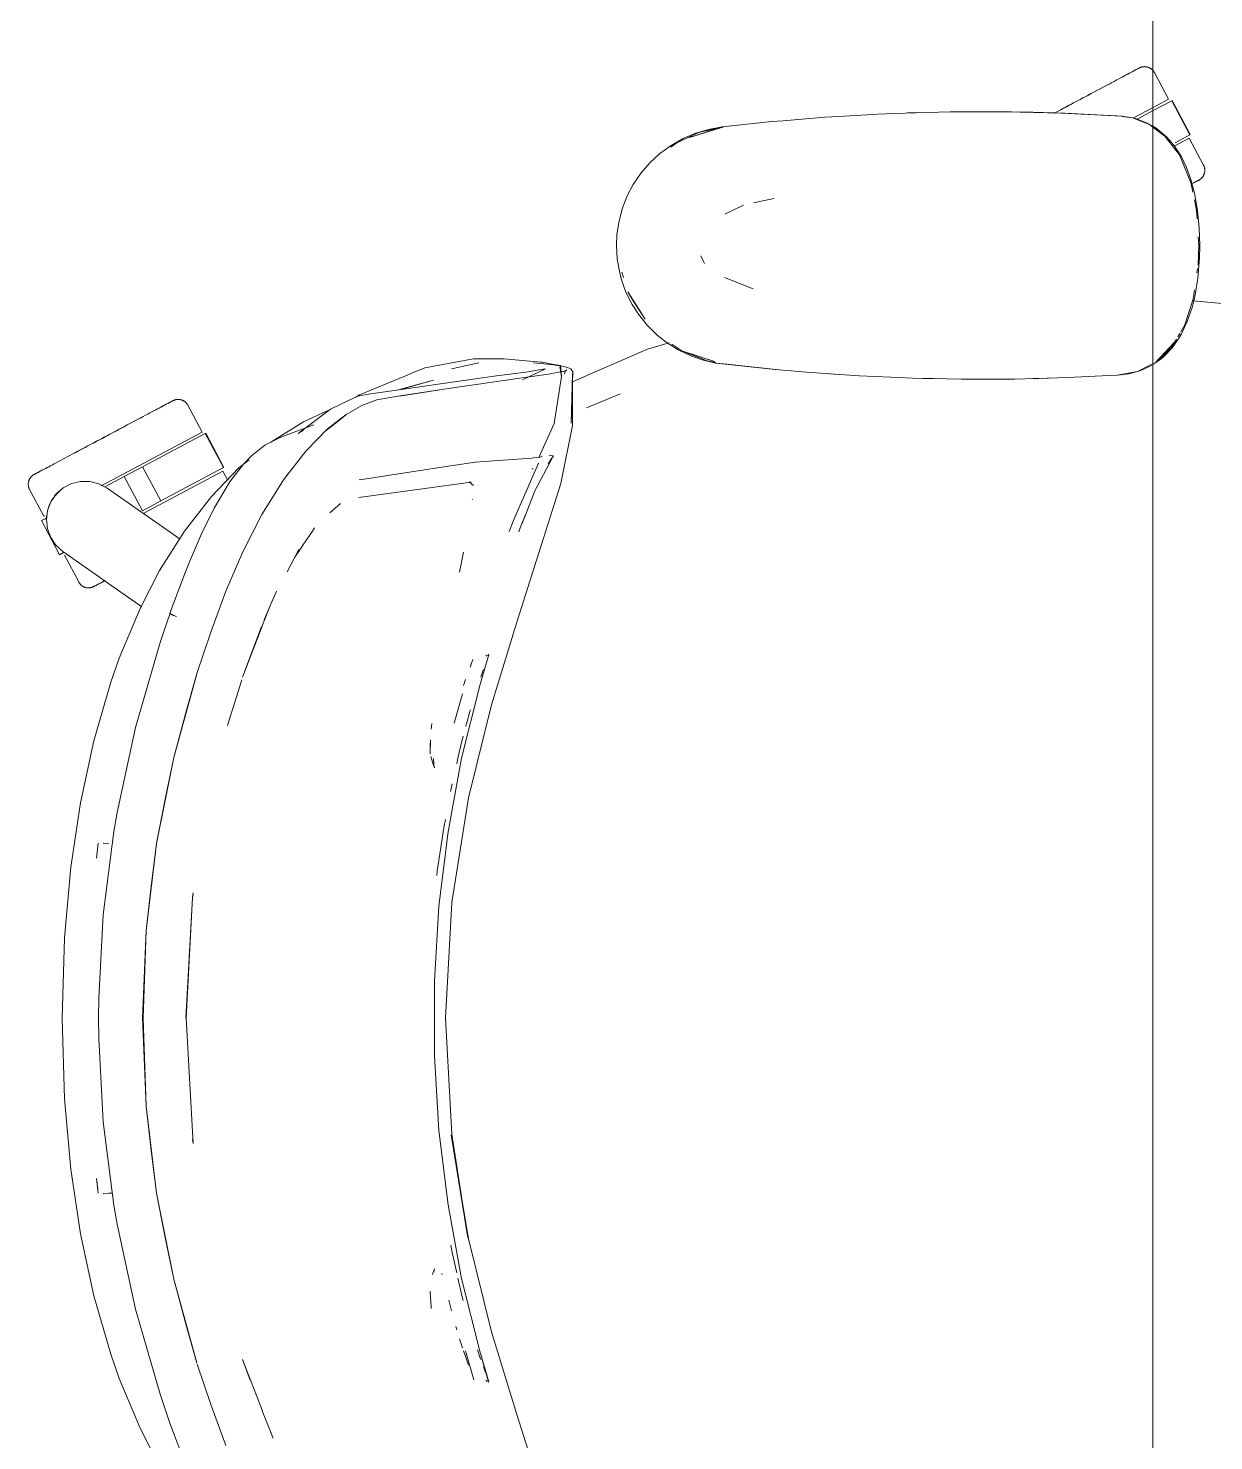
# Model space of a CAD drawing. Header units: millimetres. Extents: x 79795 to 317870, y -36033 to 97293.
# Drawn here: x 170097 to 170526, y 18387 to 18898 of the extents above; entities that cross this region are included whole.
import ezdxf

# ---------------------------------------------------------------- set-up
doc = ezdxf.new("R2010")
doc.units = ezdxf.units.MM
doc.header["$MEASUREMENT"] = 0
doc.layers.add('G-IMPT', color=8, linetype='CONTINUOUS', lineweight=9)
doc.layers.add('I-FURN', color=8, linetype='CONTINUOUS', lineweight=9)

msp = doc.modelspace()

# ---------------------------------------------------------------- linework, layer by layer
at = {"layer": 'G-IMPT'}
for p, q in [((170366.1, 18864.58), (170348.18, 18862.68)), ((170370.23, 18864.93), (170366.1, 18864.58)), ((170385.29, 18866.18), (170370.23, 18864.93)), ((170377.1, 18865.53), (170375.43, 18865.36)), ((170385.29, 18866.18), (170390.38, 18866.5)), ((170390.38, 18866.5), (170404.52, 18867.31)), ((170410.54, 18867.57), (170404.52, 18867.31)), ((170410.54, 18867.57), (170422.3, 18867.95)), ((170415.43, 18867.71), (170417.36, 18867.82)), ((170417.36, 18867.82), (170418.86, 18867.83)), ((170430.72, 18868.12), (170422.3, 18867.95)), ((170430.72, 18868.12), (170441.51, 18868.21)), ((170430.72, 18868.12), (170450.9, 18868.17)), ((170430.72, 18868.12), (170460.73, 18868)), ((170460.73, 18868), (170441.51, 18868.21)), ((170450.9, 18868.17), (170460.73, 18868)), ((170450.9, 18868.17), (170472.3, 18867.66)), ((170450.9, 18868.17), (170471.09, 18867.7)), ((170450.9, 18868.13), (170452.94, 18868.15)), ((170452.94, 18868.15), (170454.85, 18868.07)), ((170460.73, 18868), (170472.3, 18867.66)), ((170472.3, 18867.66), (170471.09, 18867.7)), ((170471.09, 18867.7), (170492.87, 18866.61)), ((170471.09, 18867.7), (170491.27, 18866.73)), ((170472.3, 18867.66), (170492.87, 18866.61)), ((170492.87, 18866.61), (170491.27, 18866.73)), ((170492.87, 18866.61), (170494.52, 18866.36)), ((170496.74, 18865.9), (170492.89, 18866.48)), ((170496.91, 18865.92), (170494.52, 18866.36)), ((170496.74, 18865.9), (170502.93, 18863.49)), ((170496.91, 18865.92), (170498.26, 18865.55)), ((170501.9, 18864.16), (170498.26, 18865.55)), ((170339.72, 18860.63), (170331.65, 18856.9)), ((170334.03, 18858.51), (170338.27, 18860.32)), ((170348.69, 18862.68), (170336.23, 18858.85)), ((170336.23, 18858.85), (170345.37, 18861.76)), ((170338.27, 18860.32), (170343.13, 18861.78)), ((170339.72, 18860.63), (170348.12, 18862.55)), ((170348.18, 18862.68), (170343.13, 18861.78)), ((170348.69, 18862.68), (170345.37, 18861.76)), ((170501.9, 18864.16), (170504.14, 18862.88)), ((170502.93, 18863.49), (170504.14, 18862.59)), ((170504.14, 18862.88), (170505.33, 18862.2)), ((170504.14, 18862.59), (170508.56, 18859.32)), ((170505.33, 18862.2), (170509.07, 18859.12)), ((170508.56, 18859.32), (170513.77, 18852.53)), ((170325.5, 18853), (170329.59, 18855.99)), ((170329.55, 18855.3), (170331.65, 18856.9)), ((170334.03, 18858.51), (170329.59, 18855.99)), ((170511.74, 18856.08), (170509.07, 18859.12)), ((170514.4, 18852.03), (170511.74, 18856.08)), ((170318.75, 18846), (170322.07, 18849.83)), ((170325.5, 18853), (170322.07, 18849.83)), ((170513.77, 18852.53), (170515.61, 18848.14)), ((170514.4, 18852.03), (170516.38, 18847.96)), ((170315.91, 18841.83), (170318.75, 18846)), ((170517.94, 18842.51), (170515.61, 18848.14)), ((170517.97, 18843.63), (170516.38, 18847.96)), ((170315.91, 18841.83), (170313.73, 18837.67)), ((170517.94, 18842.51), (170518.65, 18839.05)), ((170517.97, 18843.63), (170519.39, 18838.15)), ((170313.73, 18837.67), (170311.89, 18832.95)), ((170349.06, 18831.1), (170355.84, 18834.37)), ((170366.89, 18836.71), (170359.46, 18835.14)), ((170519.21, 18836.3), (170519.98, 18832.55)), ((170520.39, 18832.21), (170519.39, 18838.15)), ((170310.63, 18828.09), (170311.89, 18832.95)), ((170519.98, 18832.55), (170520.18, 18829.35)), ((170520.39, 18832.21), (170520.96, 18826.06)), ((170309.81, 18819.73), (170309.98, 18823.57)), ((170310.63, 18828.09), (170309.98, 18823.57)), ((170521.14, 18819.73), (170520.96, 18826.06)), ((170309.81, 18819.73), (170310.11, 18814.69)), ((170520.54, 18812.56), (170520.77, 18819.73)), ((170520.58, 18822.84), (170520.77, 18819.73)), ((170521.05, 18815.22), (170521.14, 18819.73)), ((170310.11, 18814.69), (170310.99, 18809.74)), ((170340.43, 18815.9), (170341.44, 18813.68)), ((170341.44, 18813.68), (170341.74, 18813.23)), ((170521.05, 18815.22), (170520.48, 18807.9)), ((170310.99, 18809.74), (170311.55, 18807.61)), ((170312.35, 18808.05), (170311.73, 18810.08)), ((170359.39, 18804.01), (170348.97, 18808.15)), ((170520.37, 18811.41), (170520.14, 18809.78)), ((170313.26, 18802.84), (170311.55, 18807.61)), ((170313.91, 18802.93), (170316.07, 18799.26)), ((170313.91, 18802.93), (170320.23, 18792.98)), ((170519.27, 18803.59), (170518.81, 18800.3)), ((170519.36, 18801.14), (170520.48, 18807.9)), ((170313.26, 18802.84), (170315.5, 18798.33)), ((170315.5, 18798.33), (170317.77, 18794.78)), ((170316.07, 18799.26), (170320.23, 18792.98)), ((170518.81, 18800.3), (170515.78, 18790.91)), ((170518.38, 18797.22), (170519.36, 18801.14)), ((170518.68, 18799.68), (170534.55, 18798.24)), ((170320.96, 18790.8), (170317.77, 18794.78)), ((170518.38, 18797.22), (170516.64, 18792.13)), ((170320.96, 18790.8), (170324.56, 18787.25)), ((170514.03, 18787.99), (170513.17, 18786.55)), ((170515.78, 18790.91), (170514.31, 18788.46)), ((170516.64, 18792.13), (170514.44, 18787.49)), ((170321.04, 18782.19), (170328.86, 18784.44)), ((170324.56, 18787.25), (170327.87, 18784.63)), ((170332.2, 18781.9), (170327.87, 18784.63)), ((170333.52, 18781.51), (170329.94, 18783.93)), ((170512.01, 18784.7), (170505.11, 18777.3)), ((170510.82, 18782.61), (170505.11, 18777.3)), ((170510.6, 18783.07), (170507.52, 18779.54)), ((170508.32, 18779.62), (170511.19, 18782.66)), ((170512.01, 18784.7), (170510.73, 18783.23)), ((170512.7, 18785.76), (170510.82, 18782.61)), ((170511.19, 18782.66), (170513.63, 18786.12)), ((170514.44, 18787.49), (170513.63, 18786.12)), ((170258.05, 18778.6), (170240.35, 18775.36)), ((170258.05, 18778.6), (170265.02, 18778.63)), ((170269.18, 18778.63), (170265.02, 18778.63)), ((170273.14, 18778.29), (170269.18, 18778.63)), ((170273.14, 18778.29), (170282.47, 18777.48)), ((170282.47, 18777.48), (170282.94, 18777.44)), ((170287.19, 18776.63), (170282.94, 18777.44)), ((170309.91, 18777.33), (170302.08, 18773.91)), ((170321.04, 18782.19), (170309.91, 18777.33)), ((170332.2, 18781.9), (170336.78, 18779.71)), ((170333.52, 18781.51), (170336.23, 18780.61)), ((170333.52, 18781.51), (170345.37, 18777.69)), ((170342.74, 18777.9), (170334.56, 18781.1)), ((170336.23, 18780.61), (170345.37, 18777.69)), ((170336.78, 18779.71), (170340.91, 18778.26)), ((170345.87, 18777.11), (170340.91, 18778.26)), ((170345.79, 18777.32), (170342.74, 18777.9)), ((170504.14, 18776.53), (170507, 18778.48)), ((170505.11, 18777.3), (170507.52, 18779.54)), ((170508.32, 18779.62), (170507, 18778.48)), ((170216.68, 18765.58), (170233.13, 18772.38)), ((170266.33, 18772.42), (170219.11, 18765.74)), ((170233.13, 18772.38), (170236.49, 18773.77)), ((170240.35, 18775.36), (170236.49, 18773.77)), ((170250.61, 18775.15), (170250.03, 18774.99)), ((170259.91, 18777.19), (170250.61, 18775.15)), ((170266.33, 18772.42), (170276.99, 18773.86)), ((170275.74, 18771.04), (170284.17, 18775.05)), ((170278.29, 18774.07), (170276.99, 18773.86)), ((170277.29, 18772.03), (170285.14, 18773.14)), ((170283.31, 18774.9), (170278.29, 18774.07)), ((170282.3, 18776.96), (170279.71, 18777.18)), ((170282.3, 18776.96), (170286.98, 18776.45)), ((170284.17, 18775.05), (170283.31, 18774.9)), ((170291.41, 18774.25), (170285.14, 18773.14)), ((170287.6, 18776.37), (170286.98, 18776.45)), ((170287.19, 18776.63), (170289.51, 18776.19)), ((170287.24, 18755.15), (170289.96, 18772.19)), ((170287.6, 18776.37), (170290.88, 18775.84)), ((170289.27, 18775.78), (170289.9, 18772.23)), ((170289.27, 18775.78), (170289.96, 18772.19)), ((170289.9, 18772.23), (170289.51, 18776.19)), ((170290.79, 18774.08), (170291.89, 18774.64)), ((170290.79, 18774.08), (170291.41, 18774.25)), ((170290.88, 18775.84), (170292.74, 18775.29)), ((170291.06, 18773.7), (170290.99, 18773.2)), ((170291.06, 18773.7), (170291.39, 18774.24)), ((170291.39, 18774.24), (170291.89, 18774.64)), ((170293.28, 18774.96), (170292.74, 18775.29)), ((170293.28, 18774.96), (170293.65, 18774.47)), ((170293.43, 18755.34), (170294.02, 18773.78)), ((170293.43, 18755.34), (170293.92, 18773.32)), ((170294.05, 18773.9), (170293.65, 18774.47)), ((170294.05, 18773.9), (170293.86, 18773.03)), ((170293.86, 18773.03), (170293.88, 18773.14)), ((170293.87, 18754.45), (170293.92, 18773.32)), ((170293.92, 18773.32), (170293.88, 18773.14)), ((170302.08, 18773.91), (170293.91, 18770.34)), ((170294.02, 18773.78), (170293.92, 18773.32)), ((170345.87, 18777.11), (170368.83, 18774.65)), ((170345.87, 18777.11), (170348.69, 18776.78)), ((170345.87, 18777.11), (170367.31, 18774.76)), ((170368.83, 18774.65), (170348.69, 18776.78)), ((170367.31, 18774.76), (170378.7, 18773.77)), ((170388.99, 18773.04), (170378.7, 18773.77)), ((170386.95, 18773.18), (170385.53, 18773.31)), ((170386.95, 18773.18), (170388.85, 18773.09)), ((170388.99, 18773.04), (170397.86, 18772.48)), ((170409.17, 18771.94), (170397.86, 18772.48)), ((170485.83, 18772.44), (170473.27, 18771.83)), ((170485.83, 18772.44), (170491.49, 18772.73)), ((170498.61, 18774.1), (170491.27, 18772.73)), ((170491.49, 18772.73), (170495.5, 18773.23)), ((170495.5, 18773.23), (170499.45, 18774.29)), ((170502.87, 18776.2), (170498.61, 18774.1)), ((170503.78, 18776.28), (170499.45, 18774.29)), ((170502.87, 18776.2), (170504.14, 18776.83)), ((170245.81, 18767.38), (170230.65, 18765.08)), ((170243.53, 18770.87), (170231.23, 18767.54)), ((170246.42, 18767.47), (170231.23, 18765.15)), ((170245.81, 18767.38), (170231.23, 18765.15)), ((170243.53, 18770.87), (170231.64, 18767.51)), ((170246.42, 18767.47), (170277.29, 18772.03)), ((170409.17, 18771.94), (170417.05, 18771.65)), ((170429.36, 18771.35), (170417.05, 18771.65)), ((170420.92, 18771.57), (170422.58, 18771.49)), ((170422.58, 18771.49), (170424.66, 18771.49)), ((170429.36, 18771.35), (170434.83, 18771.28)), ((170449.54, 18771.27), (170434.83, 18771.28)), ((170454.05, 18771.33), (170449.54, 18771.27)), ((170454.05, 18771.33), (170469.72, 18771.7)), ((170460.78, 18771.5), (170463, 18771.5)), ((170466.32, 18771.65), (170463, 18771.5)), ((170469.72, 18771.7), (170473.27, 18771.83)), ((170206.18, 18760.46), (170212.75, 18763.53)), ((170212.75, 18763.53), (170216.12, 18765.1)), ((170215.51, 18764.81), (170216.68, 18765.58)), ((170219.11, 18765.74), (170216.12, 18765.1)), ((170218.19, 18762.03), (170217.77, 18761.81)), ((170218.19, 18762.03), (170222.98, 18763.78)), ((170222.98, 18763.78), (170230.65, 18765.08)), ((170299.02, 18760.88), (170310.87, 18765.8)), ((170311.14, 18765.91), (170310.87, 18765.8)), ((170194.53, 18751.55), (170206.18, 18760.46)), ((170196.42, 18755.84), (170205.04, 18759.82)), ((170211.71, 18758.2), (170204.76, 18752.8)), ((170204.96, 18753.11), (170211.93, 18758.52)), ((170211.71, 18758.2), (170208.33, 18755.61)), ((170211.93, 18758.52), (170217.77, 18761.81)), ((170184.97, 18748.72), (170196.42, 18755.84)), ((170200.18, 18754.78), (170188.28, 18750.27)), ((170194.53, 18751.55), (170196.48, 18752.66)), ((170204.96, 18753.11), (170197.23, 18745.2)), ((170204.76, 18752.8), (170208.33, 18755.61)), ((170287.24, 18755.15), (170281.66, 18742.86)), ((170289.68, 18733.49), (170293.87, 18754.45)), ((170182.48, 18747.41), (170177.61, 18743.55)), ((170183.61, 18748.02), (170182.48, 18747.41)), ((170183.61, 18748.02), (170186.05, 18749.2)), ((170184.97, 18748.72), (170184.2, 18748.22)), ((170186.05, 18749.2), (170188.28, 18750.27)), ((170176.72, 18742.1), (170173.05, 18739.1)), ((170174.72, 18740.52), (170177.61, 18743.55)), ((170197.23, 18745.2), (170189.21, 18734.77)), ((170258.74, 18741.18), (170266.98, 18741.79)), ((170275.83, 18742.43), (170266.98, 18741.79)), ((170275.83, 18742.43), (170279.23, 18742.68)), ((170279.61, 18742.72), (170279.23, 18742.68)), ((170279.61, 18742.72), (170282.07, 18743.01)), ((170282.07, 18743.01), (170282.13, 18743.03)), ((170282.9, 18743.31), (170282.13, 18743.03)), ((170286.88, 18743.34), (170285.04, 18740.64)), ((170285.49, 18743.69), (170286.17, 18743.62)), ((170286.88, 18743.34), (170285.53, 18740.88)), ((170286.17, 18743.62), (170286.85, 18743.47)), ((170286.85, 18743.47), (170286.88, 18743.34)), ((170286.88, 18743.34), (170286.92, 18743.17)), ((170173.05, 18739.1), (170163.09, 18728.81)), ((170174.72, 18740.52), (170170, 18734.39)), ((170221.62, 18735.52), (170228.46, 18736.58)), ((170228.46, 18736.58), (170230.12, 18736.84)), ((170241.89, 18738.71), (170230.12, 18736.84)), ((170243.44, 18738.96), (170241.89, 18738.71)), ((170258.66, 18741.16), (170243.44, 18738.96)), ((170258.66, 18741.16), (170258.74, 18741.18)), ((170272.7, 18720.67), (170281.63, 18740.83)), ((170279.25, 18738.66), (170279.68, 18738.93)), ((170280.25, 18730.78), (170285.53, 18740.88)), ((170164.4, 18725.1), (170169.14, 18733.1)), ((170170, 18734.39), (170169.14, 18733.1)), ((170185.16, 18728.41), (170189.04, 18734.51)), ((170189.21, 18734.77), (170189.04, 18734.51)), ((170221.62, 18735.52), (170216.55, 18734.77)), ((170229.81, 18730.16), (170257.14, 18733.9)), ((170258, 18732.79), (170256.44, 18734.03)), ((170256.65, 18733.99), (170256.88, 18733.95)), ((170257.14, 18733.9), (170256.88, 18733.95)), ((170273.69, 18683.25), (170289.68, 18733.49)), ((170153.28, 18716.21), (170163.09, 18728.81)), ((170185.16, 18728.41), (170181.39, 18722.19)), ((170205.96, 18722.88), (170209.87, 18726.22)), ((170229.81, 18730.16), (170216.46, 18728.38)), ((170216.46, 18728.38), (170216.93, 18728.53)), ((170257.65, 18727.84), (170257.6, 18727.49)), ((170280.25, 18730.78), (170277, 18722.31)), ((170159.88, 18716.05), (170164.4, 18725.1)), ((170159.88, 18716.05), (170164.1, 18724.51)), ((170160.1, 18716.5), (170164.4, 18725.1)), ((170164.4, 18725.1), (170164.1, 18724.51)), ((170177.82, 18715.4), (170181.39, 18722.19)), ((170274.98, 18717.41), (170277, 18722.51)), ((170277, 18722.31), (170274.98, 18717.41)), ((170277, 18722.51), (170275.6, 18718.98)), ((170153.28, 18716.21), (170144.31, 18701.91)), ((170159.88, 18716.05), (170155.11, 18705.09)), ((170160.1, 18716.5), (170159.88, 18716.05)), ((170196.19, 18711.12), (170199.68, 18716.25)), ((170199.68, 18716.25), (170200.44, 18717.35)), ((170270.96, 18716.09), (170272.7, 18720.67)), ((170274.98, 18717.41), (170274.42, 18715.99)), ((170177.82, 18715.4), (170174.43, 18708.67)), ((170195.8, 18710.54), (170196.19, 18711.12)), ((170168.26, 18694.44), (170174.43, 18708.67)), ((170190.55, 18701.45), (170194.74, 18709.56)), ((170193.24, 18706.78), (170195.8, 18710.54)), ((170193.24, 18706.78), (170194.74, 18709.56)), ((170252.97, 18701.36), (170254.38, 18708.62)), ((170144.31, 18701.91), (170137.22, 18688.14)), ((170153.63, 18701.41), (170148.05, 18686.45)), ((170155.11, 18705.09), (170153.63, 18701.41)), ((170168.26, 18694.44), (170162.8, 18679.56)), ((170186.68, 18694.41), (170184.49, 18689.56)), ((170129.7, 18670.16), (170137.22, 18688.14)), ((170148.09, 18686.45), (170145.68, 18679.52)), ((170148.05, 18686.45), (170148.09, 18686.32)), ((170148.09, 18686.32), (170148.09, 18686.45)), ((170148.09, 18686.32), (170148.49, 18686.05)), ((170148.09, 18686.32), (170148.1, 18686.27)), ((170148.49, 18686.05), (170148.1, 18686.27)), ((170149.32, 18685.67), (170148.49, 18686.05)), ((170148.68, 18685.95), (170148.49, 18686.05)), ((170149.32, 18685.67), (170148.68, 18685.95)), ((170149.32, 18685.67), (170150.38, 18685.24)), ((170149.32, 18685.67), (170149.78, 18685.47)), ((170150.38, 18685.24), (170149.78, 18685.47)), ((170184.49, 18689.56), (170181.76, 18682.48)), ((170184.49, 18689.56), (170182.18, 18684.12)), ((170174.39, 18663.31), (170181.21, 18681.71)), ((170174.39, 18663.31), (170181.1, 18680.76)), ((170181.1, 18680.76), (170181.76, 18682.48)), ((170273.69, 18683.25), (170264.51, 18653.28)), ((170135.55, 18645.09), (170144.49, 18675.91)), ((170144.49, 18675.91), (170145.68, 18679.52)), ((170157.79, 18664.65), (170162.8, 18679.56)), ((170126.63, 18661.43), (170129.7, 18670.16)), ((170260.28, 18660.23), (170263.35, 18670.66)), ((170262.45, 18670.91), (170263.07, 18671.3)), ((170262.45, 18670.91), (170262.67, 18671.06)), ((170263.42, 18670.93), (170263.35, 18670.66)), ((170263.49, 18671.22), (170263.42, 18670.93)), ((170263.46, 18671.68), (170263.55, 18671.45)), ((170263.55, 18671.45), (170263.49, 18671.22)), ((170257.15, 18667.98), (170256.78, 18666.97)), ((170257.15, 18667.98), (170257.76, 18669.64)), ((170261.44, 18665.43), (170260.69, 18663.33)), ((170261.44, 18665.43), (170261.68, 18666.08)), ((170126.63, 18661.43), (170120.45, 18640.19)), ((170149.4, 18634.15), (170157.79, 18664.65)), ((170149.4, 18634.15), (170157.83, 18664.56)), ((170154.06, 18651.4), (170157.83, 18664.56)), ((170168.86, 18645.83), (170174.11, 18662.32)), ((170253.73, 18633.91), (170260.28, 18660.23)), ((170254.44, 18660.22), (170255.16, 18662.43)), ((170254.04, 18657.31), (170251.06, 18646.66)), ((170154.06, 18651.4), (170149.4, 18634.15)), ((170255.58, 18646.8), (170256.7, 18650.8)), ((170256.19, 18619.59), (170264.51, 18653.28)), ((170256.7, 18650.8), (170256.9, 18651.49)), ((170135.55, 18645.09), (170128.88, 18614.3)), ((170168.86, 18645.83), (170169.93, 18649.27)), ((170242.7, 18644.41), (170242.92, 18646.5)), ((170255.26, 18645.66), (170255.22, 18645.48)), ((170255.58, 18646.8), (170255.26, 18645.66)), ((170120.45, 18640.19), (170115.64, 18617.82)), ((170242.3, 18635.56), (170242.39, 18640.62)), ((170242.39, 18640.62), (170242.31, 18638.34)), ((170253.96, 18640.65), (170252.41, 18633.89)), ((170253.96, 18640.65), (170254.3, 18641.94)), ((170149.4, 18634.15), (170143.23, 18603.02)), ((170149.4, 18634.15), (170143.23, 18603.1)), ((170149.4, 18634.15), (170146.33, 18619.13)), ((170242.3, 18635.56), (170242.31, 18638.34)), ((170243.16, 18632.45), (170242.55, 18634.61)), ((170243.84, 18630.5), (170243.16, 18632.45)), ((170243.58, 18633.72), (170243.59, 18633.86)), ((170243.63, 18631.55), (170243.59, 18633.86)), ((170243.63, 18631.55), (170243.84, 18630.5)), ((170253.73, 18633.91), (170248.8, 18607.24)), ((170251.95, 18631.92), (170252.41, 18633.89)), ((170249.75, 18621.87), (170250.29, 18624.69)), ((170143.23, 18603.02), (170146.33, 18619.13)), ((170256.19, 18619.59), (170250.2, 18581.68)), ((170115.64, 18617.82), (170112.15, 18594.4)), ((170127.7, 18607.38), (170128.88, 18614.3)), ((170247.03, 18607.24), (170247.27, 18608.87)), ((170247.83, 18611.77), (170247.27, 18608.87)), ((170123.88, 18577.21), (170127.7, 18607.38)), ((170248.8, 18607.24), (170245.5, 18580.32)), ((170246.17, 18601.61), (170247.03, 18607.24)), ((170122.05, 18603.11), (170121.4, 18597.69)), ((170125.9, 18603.06), (170123.81, 18603.14)), ((170123.81, 18603.14), (170123.92, 18603.14)), ((170139.41, 18571.51), (170143.23, 18603.1)), ((170139.45, 18571.47), (170143.23, 18603.02)), ((170143.23, 18603.02), (170141.29, 18587.54)), ((170246.17, 18601.61), (170244.88, 18593.09)), ((170112.15, 18594.4), (170109.88, 18568.83)), ((170244.88, 18593.09), (170244.7, 18591.43)), ((170139.45, 18571.47), (170141.29, 18587.54)), ((170153.85, 18539.69), (170156.17, 18583.42)), ((170153.9, 18539.69), (170156.17, 18583.42)), ((170156.17, 18583.42), (170156.43, 18585.2)), ((170156.17, 18583.42), (170156.41, 18584.72)), ((170156.45, 18584.97), (170156.41, 18584.72)), ((170243.85, 18553.25), (170245.5, 18580.32)), ((170250.2, 18581.68), (170247.84, 18539.69)), ((170122.27, 18547), (170123.88, 18577.21)), ((170109.88, 18568.83), (170109.04, 18539.69)), ((170139.41, 18571.51), (170138.08, 18539.69)), ((170139.45, 18571.47), (170138.3, 18539.69)), ((170138.77, 18556.57), (170139.45, 18571.47)), ((170138.77, 18556.57), (170138.3, 18539.69)), ((170243.85, 18553.25), (170243.85, 18526.13)), ((170122.27, 18547), (170122.17, 18539.69)), ((170109.04, 18539.69), (170109.88, 18510.55)), ((170122.27, 18532.38), (170122.17, 18539.69)), ((170138.08, 18539.69), (170139.41, 18507.87)), ((170139.45, 18507.91), (170138.3, 18539.69)), ((170138.77, 18522.81), (170138.3, 18539.69)), ((170153.9, 18539.69), (170156.4, 18494.35)), ((170250.2, 18497.7), (170247.84, 18539.69)), ((170122.27, 18532.38), (170123.88, 18502.18)), ((170139.45, 18507.91), (170138.77, 18522.81)), ((170243.85, 18526.13), (170245.5, 18499.06)), ((170109.88, 18510.55), (170112.15, 18484.98)), ((170139.41, 18507.87), (170143.23, 18476.28)), ((170141.29, 18491.84), (170139.45, 18507.91)), ((170139.45, 18507.91), (170143.23, 18476.36)), ((170123.88, 18502.18), (170127.7, 18472.01)), ((170156.4, 18494.35), (170156.17, 18495.96)), ((170156.17, 18495.96), (170156.41, 18494.66)), ((170248.8, 18472.14), (170245.5, 18499.06)), ((170256.19, 18459.79), (170249.93, 18497.53)), ((170249.93, 18497.53), (170255.93, 18460.17)), ((170250.2, 18497.7), (170255.93, 18460.17)), ((170141.29, 18491.84), (170143.23, 18476.36)), ((170156.45, 18494.41), (170156.41, 18494.66)), ((170112.15, 18484.98), (170115.64, 18461.56)), ((170122.05, 18476.28), (170121.4, 18481.69)), ((170121.97, 18477.92), (170121.4, 18481.69)), ((170123.81, 18476.24), (170125.9, 18476.32)), ((170123.81, 18476.24), (170123.92, 18476.25)), ((170127.15, 18476.36), (170125.9, 18476.32)), ((170143.23, 18476.36), (170146.33, 18460.25)), ((170143.23, 18476.36), (170149.45, 18445.12)), ((170149.45, 18445.12), (170143.23, 18476.28)), ((170127.7, 18472.01), (170128.88, 18465.09)), ((170253.73, 18445.47), (170248.8, 18472.14)), ((170120.45, 18439.2), (170115.64, 18461.56)), ((170128.88, 18465.09), (170135.55, 18434.3)), ((170149.4, 18445.23), (170146.33, 18460.25)), ((170249.78, 18457.52), (170250.25, 18454.88)), ((170250.25, 18454.88), (170251.96, 18447.46)), ((170264.51, 18426.11), (170256.19, 18459.79)), ((170154.06, 18427.99), (170149.4, 18445.23)), ((170149.4, 18445.23), (170157.83, 18414.82)), ((170149.4, 18445.23), (170157.79, 18414.73)), ((170243.84, 18448.88), (170243.16, 18446.93)), ((170243.84, 18448.88), (170243.63, 18447.83)), ((170246.51, 18447.28), (170246.65, 18446.87)), ((170252.41, 18445.49), (170253.96, 18438.74)), ((170253.73, 18445.47), (170260.28, 18419.15)), ((170242.31, 18440.79), (170242.31, 18440.09)), ((170242.41, 18438.72), (170242.31, 18440.09)), ((170126.63, 18417.95), (170120.45, 18439.2)), ((170242.41, 18438.72), (170242.68, 18435.01)), ((170242.68, 18435.01), (170242.72, 18434.53)), ((170250.11, 18433.66), (170249.11, 18437.52)), ((170250.11, 18433.66), (170249.72, 18435.18)), ((170253.96, 18438.74), (170254.3, 18437.45)), ((170144.49, 18403.47), (170135.55, 18434.3)), ((170154.06, 18427.99), (170157.83, 18414.82)), ((170252.02, 18426.87), (170251.68, 18427.98)), ((170264.51, 18426.11), (170273.69, 18396.13)), ((170253.79, 18421.08), (170253.01, 18423.57)), ((170254.04, 18420.3), (170253.79, 18421.08)), ((170255.19, 18416.86), (170254.42, 18419.16)), ((170255.08, 18419.16), (170258.12, 18408.73)), ((170259.65, 18419.16), (170259.5, 18419.61)), ((170259.65, 18419.16), (170260.38, 18416.93)), ((170260.28, 18419.15), (170263.55, 18407.93)), ((170260.28, 18419.15), (170263.34, 18408.62)), ((170260.28, 18419.15), (170263.39, 18408.33)), ((170129.7, 18409.22), (170126.63, 18417.95)), ((170162.8, 18399.82), (170157.91, 18414.38)), ((170174.39, 18416.07), (170177.11, 18408.64)), ((170174.39, 18416.07), (170181.1, 18398.63)), ((170255.19, 18416.86), (170255.45, 18416.14)), ((170256.21, 18413.98), (170255.45, 18416.14)), ((170260.67, 18416.13), (170260.38, 18416.93)), ((170129.7, 18409.22), (170137.22, 18391.25)), ((170261.66, 18413.38), (170262, 18412.41)), ((170262, 18412.41), (170262.4, 18411.34)), ((170262.45, 18408.47), (170263.07, 18408.09)), ((170262.45, 18408.47), (170262.67, 18408.32)), ((170263.34, 18408.62), (170263.39, 18408.33)), ((170263.55, 18407.93), (170263.41, 18407.69)), ((170144.49, 18403.47), (170145.68, 18399.86)), ((170148.03, 18393.04), (170145.68, 18399.86)), ((170162.8, 18399.82), (170168.26, 18384.94)), ((170181.1, 18398.63), (170181.76, 18396.9)), ((170181.76, 18396.9), (170185.49, 18387.57)), ((170273.69, 18396.13), (170289.68, 18345.89)), ((170137.22, 18391.25), (170144.31, 18377.47)), ((170148.03, 18393.04), (170153.63, 18377.97)), ((170185.49, 18387.57), (170184.49, 18389.82))]:
    msp.add_line(p, q, dxfattribs=at)
at = {"layer": 'I-FURN'}
for p, q in [((170504.14, 19339.72), (170504.14, 17739.72)), ((170504.14, 17739.72), (170504.14, 19339.72)), ((170491.63, 18879.97), (170490.89, 18879.58)), ((170492.34, 18880.35), (170491.63, 18879.97)), ((170493.01, 18880.71), (170492.34, 18880.35)), ((170493.66, 18881.05), (170493.01, 18880.71)), ((170494.28, 18881.38), (170493.66, 18881.05)), ((170494.86, 18881.69), (170494.28, 18881.38)), ((170494.55, 18881.52), (170495.12, 18881.83)), ((170495.41, 18881.98), (170494.86, 18881.69)), ((170495.12, 18881.83), (170495.65, 18882.11)), ((170495.93, 18882.26), (170495.41, 18881.98)), ((170495.65, 18882.11), (170496.16, 18882.38)), ((170496.41, 18882.51), (170495.93, 18882.26)), ((170496.16, 18882.38), (170496.62, 18882.62)), ((170496.86, 18882.75), (170496.41, 18882.51)), ((170496.62, 18882.62), (170497.05, 18882.85)), ((170497.27, 18882.97), (170496.86, 18882.75)), ((170497.05, 18882.85), (170497.44, 18883.06)), ((170497.64, 18883.17), (170497.27, 18882.97)), ((170497.44, 18883.06), (170497.8, 18883.25)), ((170497.98, 18883.35), (170497.64, 18883.17)), ((170497.8, 18883.25), (170498.12, 18883.42)), ((170498.27, 18883.5), (170497.98, 18883.35)), ((170498.12, 18883.42), (170498.4, 18883.57)), ((170498.53, 18883.64), (170498.27, 18883.5)), ((170498.4, 18883.57), (170498.64, 18883.7)), ((170498.75, 18883.76), (170498.53, 18883.64)), ((170498.64, 18883.7), (170498.84, 18883.8)), ((170498.93, 18883.85), (170498.75, 18883.76)), ((170498.84, 18883.8), (170499, 18883.89)), ((170499.07, 18883.93), (170498.93, 18883.85)), ((170499, 18883.89), (170499.12, 18883.95)), ((170499.17, 18883.98), (170499.07, 18883.93)), ((170499.12, 18883.95), (170499.2, 18884)), ((170499.23, 18884.01), (170499.17, 18883.98)), ((170499.2, 18884), (170499.25, 18884.02)), ((170499.25, 18884.02), (170499.23, 18884.01)), ((170499.25, 18884.02), (170499.4, 18884.1)), ((170499.25, 18884.02), (170499.25, 18884.02)), ((170499.4, 18884.1), (170499.54, 18884.16)), ((170499.54, 18884.16), (170499.69, 18884.22)), ((170499.69, 18884.22), (170499.84, 18884.28)), ((170499.84, 18884.28), (170500, 18884.33)), ((170500, 18884.33), (170500.15, 18884.37)), ((170500.15, 18884.37), (170500.31, 18884.41)), ((170500.31, 18884.41), (170500.47, 18884.44)), ((170500.47, 18884.44), (170500.63, 18884.46)), ((170500.63, 18884.46), (170500.79, 18884.48)), ((170500.79, 18884.48), (170500.95, 18884.49)), ((170500.95, 18884.49), (170501.11, 18884.5)), ((170501.11, 18884.5), (170501.27, 18884.49)), ((170501.27, 18884.49), (170501.43, 18884.49)), ((170501.43, 18884.49), (170501.59, 18884.47)), ((170501.59, 18884.47), (170501.75, 18884.45)), ((170501.75, 18884.45), (170501.91, 18884.42)), ((170501.91, 18884.42), (170502.07, 18884.39)), ((170502.07, 18884.39), (170502.22, 18884.35)), ((170502.22, 18884.35), (170502.38, 18884.3)), ((170502.38, 18884.3), (170502.53, 18884.25)), ((170502.53, 18884.25), (170502.68, 18884.19)), ((170502.68, 18884.19), (170502.83, 18884.13)), ((170502.83, 18884.13), (170502.97, 18884.06)), ((170502.97, 18884.06), (170503.12, 18883.98)), ((170503.12, 18883.98), (170503.26, 18883.9)), ((170503.26, 18883.9), (170503.39, 18883.81)), ((170503.39, 18883.81), (170503.52, 18883.72)), ((170503.52, 18883.72), (170503.65, 18883.62)), ((170503.65, 18883.62), (170503.78, 18883.52)), ((170503.78, 18883.52), (170503.9, 18883.41)), ((170503.9, 18883.41), (170504.01, 18883.3)), ((170504.01, 18883.3), (170504.12, 18883.18)), ((170504.12, 18883.18), (170504.23, 18883.06)), ((170504.23, 18883.06), (170504.33, 18882.93)), ((170504.33, 18882.93), (170504.43, 18882.81)), ((170504.43, 18882.81), (170504.52, 18882.67)), ((170504.52, 18882.67), (170504.6, 18882.54)), ((170504.6, 18882.54), (170504.68, 18882.4)), ((170504.68, 18882.4), (170504.7, 18882.36)), ((170509.85, 18872.67), (170504.7, 18882.36)), ((170480.8, 18874.21), (170481.76, 18874.73)), ((170482.28, 18875), (170481.32, 18874.49)), ((170481.76, 18874.73), (170482.72, 18875.23)), ((170483.22, 18875.5), (170482.28, 18875)), ((170482.72, 18875.23), (170483.65, 18875.73)), ((170484.15, 18876), (170483.22, 18875.5)), ((170483.65, 18875.73), (170484.58, 18876.22)), ((170485.07, 18876.48), (170484.15, 18876)), ((170484.58, 18876.22), (170485.48, 18876.7)), ((170485.96, 18876.96), (170485.07, 18876.48)), ((170485.48, 18876.7), (170486.37, 18877.17)), ((170486.84, 18877.42), (170485.96, 18876.96)), ((170486.37, 18877.17), (170487.24, 18877.63)), ((170487.7, 18877.88), (170486.84, 18877.42)), ((170487.24, 18877.63), (170488.08, 18878.09)), ((170488.53, 18878.32), (170487.7, 18877.88)), ((170489.34, 18878.76), (170488.53, 18878.32)), ((170490.13, 18879.17), (170489.34, 18878.76)), ((170490.89, 18879.58), (170490.13, 18879.17)), ((170470.84, 18868.91), (170471.84, 18869.45)), ((170472.38, 18869.73), (170471.37, 18869.2)), ((170471.84, 18869.45), (170472.84, 18869.98)), ((170473.38, 18870.27), (170472.38, 18869.73)), ((170472.84, 18869.98), (170473.84, 18870.51)), ((170474.39, 18870.8), (170473.38, 18870.27)), ((170473.84, 18870.51), (170474.85, 18871.05)), ((170475.39, 18871.34), (170474.39, 18870.8)), ((170474.85, 18871.05), (170475.85, 18871.58)), ((170476.39, 18871.87), (170475.39, 18871.34)), ((170475.85, 18871.58), (170476.85, 18872.11)), ((170477.39, 18872.4), (170476.39, 18871.87)), ((170476.85, 18872.11), (170477.85, 18872.64)), ((170478.39, 18872.93), (170477.39, 18872.4)), ((170477.85, 18872.64), (170478.84, 18873.17)), ((170479.37, 18873.45), (170478.39, 18872.93)), ((170478.84, 18873.17), (170479.83, 18873.69)), ((170480.35, 18873.97), (170479.37, 18873.45)), ((170479.83, 18873.69), (170480.8, 18874.21)), ((170481.32, 18874.49), (170480.35, 18873.97)), ((170504.57, 18869.86), (170497.19, 18865.94)), ((170504.28, 18868.58), (170510.98, 18872.14)), ((170509.85, 18872.67), (170504.57, 18869.86)), ((170510.98, 18872.14), (170517.55, 18859.77)), ((170517.72, 18859.87), (170511.15, 18872.23)), ((170469.39, 18868.14), (170468.4, 18867.62)), ((170468.85, 18867.86), (170469.84, 18868.39)), ((170470.38, 18868.67), (170469.39, 18868.14)), ((170469.84, 18868.39), (170470.84, 18868.91)), ((170471.37, 18869.2), (170470.38, 18868.67)), ((170498.47, 18865.49), (170504.28, 18868.58)), ((170517.55, 18859.77), (170512.26, 18856.96)), ((170517.36, 18858.54), (170512.17, 18855.78)), ((170522.51, 18848.86), (170517.36, 18858.54)), ((170521.55, 18843.88), (170521.42, 18843.78)), ((170521.67, 18843.99), (170521.55, 18843.88)), ((170521.79, 18844.1), (170521.67, 18843.99)), ((170521.9, 18844.22), (170521.79, 18844.1)), ((170522.01, 18844.34), (170521.9, 18844.22)), ((170522.11, 18844.46), (170522.01, 18844.34)), ((170522.21, 18844.59), (170522.11, 18844.46)), ((170522.3, 18844.72), (170522.21, 18844.59)), ((170522.39, 18844.86), (170522.3, 18844.72)), ((170522.47, 18844.99), (170522.39, 18844.86)), ((170522.55, 18845.14), (170522.47, 18844.99)), ((170522.51, 18848.86), (170522.59, 18848.71)), ((170522.62, 18845.28), (170522.55, 18845.14)), ((170522.59, 18848.71), (170522.65, 18848.57)), ((170522.68, 18845.43), (170522.62, 18845.28)), ((170522.65, 18848.57), (170522.71, 18848.42)), ((170522.74, 18845.58), (170522.68, 18845.43)), ((170522.71, 18848.42), (170522.77, 18848.27)), ((170522.79, 18845.73), (170522.74, 18845.58)), ((170522.77, 18848.27), (170522.82, 18848.11)), ((170522.84, 18845.89), (170522.79, 18845.73)), ((170522.82, 18848.11), (170522.86, 18847.96)), ((170522.88, 18846.04), (170522.84, 18845.89)), ((170522.86, 18847.96), (170522.9, 18847.8)), ((170522.91, 18846.2), (170522.88, 18846.04)), ((170522.9, 18847.8), (170522.93, 18847.64)), ((170522.94, 18846.36), (170522.91, 18846.2)), ((170522.93, 18847.64), (170522.95, 18847.48)), ((170522.96, 18846.52), (170522.94, 18846.36)), ((170522.95, 18847.48), (170522.97, 18847.32)), ((170522.98, 18846.68), (170522.96, 18846.52)), ((170522.97, 18847.32), (170522.98, 18847.16)), ((170522.98, 18847.16), (170522.99, 18847)), ((170522.99, 18847), (170522.98, 18846.84)), ((170522.98, 18846.84), (170522.98, 18846.68)), ((170518.22, 18842.01), (170518.65, 18842.24)), ((170518.86, 18842.35), (170518.45, 18842.13)), ((170518.65, 18842.24), (170519.04, 18842.45)), ((170519.24, 18842.55), (170518.86, 18842.35)), ((170519.04, 18842.45), (170519.4, 18842.64)), ((170519.57, 18842.73), (170519.24, 18842.55)), ((170519.4, 18842.64), (170519.71, 18842.8)), ((170519.87, 18842.89), (170519.57, 18842.73)), ((170519.71, 18842.8), (170519.99, 18842.95)), ((170520.13, 18843.02), (170519.87, 18842.89)), ((170519.99, 18842.95), (170520.23, 18843.08)), ((170520.35, 18843.14), (170520.13, 18843.02)), ((170520.23, 18843.08), (170520.43, 18843.19)), ((170520.53, 18843.24), (170520.35, 18843.14)), ((170520.43, 18843.19), (170520.6, 18843.27)), ((170520.67, 18843.31), (170520.53, 18843.24)), ((170520.6, 18843.27), (170520.72, 18843.34)), ((170520.77, 18843.37), (170520.67, 18843.31)), ((170520.72, 18843.34), (170520.8, 18843.38)), ((170520.83, 18843.4), (170520.77, 18843.37)), ((170520.8, 18843.38), (170520.84, 18843.4)), ((170520.85, 18843.41), (170520.83, 18843.4)), ((170520.84, 18843.4), (170520.85, 18843.41)), ((170520.89, 18843.43), (170520.85, 18843.41)), ((170521.03, 18843.51), (170520.89, 18843.43)), ((170521.16, 18843.59), (170521.03, 18843.51)), ((170521.3, 18843.69), (170521.16, 18843.59)), ((170521.42, 18843.78), (170521.3, 18843.69)), ((170146.28, 18761.95), (170145.8, 18761.7)), ((170146.03, 18761.82), (170146.49, 18762.07)), ((170146.73, 18762.19), (170146.28, 18761.95)), ((170146.49, 18762.07), (170146.92, 18762.29)), ((170147.14, 18762.41), (170146.73, 18762.19)), ((170146.92, 18762.29), (170147.31, 18762.5)), ((170147.51, 18762.61), (170147.14, 18762.41)), ((170147.31, 18762.5), (170147.67, 18762.69)), ((170147.85, 18762.79), (170147.51, 18762.61)), ((170147.67, 18762.69), (170147.99, 18762.86)), ((170148.14, 18762.94), (170147.85, 18762.79)), ((170147.99, 18762.86), (170148.27, 18763.01)), ((170148.4, 18763.08), (170148.14, 18762.94)), ((170148.27, 18763.01), (170148.51, 18763.14)), ((170148.62, 18763.2), (170148.4, 18763.08)), ((170148.51, 18763.14), (170148.71, 18763.24)), ((170148.8, 18763.29), (170148.62, 18763.2)), ((170148.71, 18763.24), (170148.87, 18763.33)), ((170148.94, 18763.37), (170148.8, 18763.29)), ((170148.87, 18763.33), (170148.99, 18763.4)), ((170149.04, 18763.42), (170148.94, 18763.37)), ((170148.99, 18763.4), (170149.07, 18763.44)), ((170149.1, 18763.45), (170149.04, 18763.42)), ((170149.07, 18763.44), (170149.12, 18763.46)), ((170149.12, 18763.46), (170149.1, 18763.45)), ((170149.12, 18763.46), (170149.27, 18763.54)), ((170149.12, 18763.46), (170149.12, 18763.46)), ((170149.27, 18763.54), (170149.41, 18763.6)), ((170149.41, 18763.6), (170149.56, 18763.67)), ((170149.56, 18763.67), (170149.71, 18763.72)), ((170149.71, 18763.72), (170149.87, 18763.77)), ((170149.87, 18763.77), (170150.02, 18763.81)), ((170150.02, 18763.81), (170150.18, 18763.85)), ((170150.18, 18763.85), (170150.34, 18763.88)), ((170150.34, 18763.88), (170150.5, 18763.9)), ((170150.5, 18763.9), (170150.66, 18763.92)), ((170150.66, 18763.92), (170150.82, 18763.93)), ((170150.82, 18763.93), (170150.98, 18763.94)), ((170150.98, 18763.94), (170151.14, 18763.93)), ((170151.14, 18763.93), (170151.3, 18763.93)), ((170151.3, 18763.93), (170151.46, 18763.91)), ((170151.46, 18763.91), (170151.62, 18763.89)), ((170151.62, 18763.89), (170151.78, 18763.86)), ((170151.78, 18763.86), (170151.94, 18763.83)), ((170151.94, 18763.83), (170152.09, 18763.79)), ((170152.09, 18763.79), (170152.25, 18763.74)), ((170152.25, 18763.74), (170152.4, 18763.69)), ((170152.4, 18763.69), (170152.55, 18763.63)), ((170152.55, 18763.63), (170152.7, 18763.57)), ((170152.7, 18763.57), (170152.84, 18763.5)), ((170152.84, 18763.5), (170152.99, 18763.42)), ((170152.99, 18763.42), (170153.13, 18763.34)), ((170153.13, 18763.34), (170153.26, 18763.25)), ((170153.26, 18763.25), (170153.39, 18763.16)), ((170153.39, 18763.16), (170153.52, 18763.06)), ((170153.52, 18763.06), (170153.65, 18762.96)), ((170153.65, 18762.96), (170153.77, 18762.85)), ((170153.77, 18762.85), (170153.88, 18762.74)), ((170153.88, 18762.74), (170153.99, 18762.62)), ((170153.99, 18762.62), (170154.1, 18762.5)), ((170154.1, 18762.5), (170154.2, 18762.38)), ((170154.2, 18762.38), (170154.3, 18762.25)), ((170154.3, 18762.25), (170154.39, 18762.11)), ((170154.39, 18762.11), (170154.47, 18761.98)), ((170154.47, 18761.98), (170154.55, 18761.84)), ((170136.71, 18756.86), (170135.83, 18756.4)), ((170136.24, 18756.61), (170137.11, 18757.08)), ((170137.57, 18757.32), (170136.71, 18756.86)), ((170137.11, 18757.08), (170137.95, 18757.53)), ((170138.4, 18757.76), (170137.57, 18757.32)), ((170139.21, 18758.2), (170138.4, 18757.76)), ((170140, 18758.61), (170139.21, 18758.2)), ((170140.76, 18759.02), (170140, 18758.61)), ((170141.5, 18759.41), (170140.76, 18759.02)), ((170142.21, 18759.79), (170141.5, 18759.41)), ((170142.88, 18760.15), (170142.21, 18759.79)), ((170143.53, 18760.49), (170142.88, 18760.15)), ((170144.15, 18760.82), (170143.53, 18760.49)), ((170144.73, 18761.13), (170144.15, 18760.82)), ((170144.42, 18760.96), (170144.99, 18761.27)), ((170145.28, 18761.42), (170144.73, 18761.13)), ((170144.99, 18761.27), (170145.52, 18761.55)), ((170145.8, 18761.7), (170145.28, 18761.42)), ((170145.52, 18761.55), (170146.03, 18761.82)), ((170154.55, 18761.84), (170154.57, 18761.8)), ((170159.72, 18752.11), (170154.57, 18761.8)), ((170159.72, 18752.11), (170123.12, 18732.65)), ((170127.26, 18751.84), (170126.26, 18751.31)), ((170126.72, 18751.56), (170127.72, 18752.09)), ((170128.26, 18752.37), (170127.26, 18751.84)), ((170127.72, 18752.09), (170128.71, 18752.61)), ((170129.24, 18752.9), (170128.26, 18752.37)), ((170128.71, 18752.61), (170129.7, 18753.14)), ((170130.22, 18753.42), (170129.24, 18752.9)), ((170129.7, 18753.14), (170130.67, 18753.65)), ((170131.19, 18753.93), (170130.22, 18753.42)), ((170130.67, 18753.65), (170131.63, 18754.17)), ((170132.15, 18754.44), (170131.19, 18753.93)), ((170131.63, 18754.17), (170132.59, 18754.67)), ((170133.09, 18754.94), (170132.15, 18754.44)), ((170132.59, 18754.67), (170133.52, 18755.17)), ((170134.02, 18755.44), (170133.09, 18754.94)), ((170133.52, 18755.17), (170134.45, 18755.66)), ((170134.94, 18755.92), (170134.02, 18755.44)), ((170134.45, 18755.66), (170135.35, 18756.14)), ((170135.83, 18756.4), (170134.94, 18755.92)), ((170135.35, 18756.14), (170136.24, 18756.61)), ((170116.78, 18746.27), (170117.75, 18746.78)), ((170118.27, 18747.06), (170117.3, 18746.54)), ((170117.75, 18746.78), (170118.72, 18747.3)), ((170119.26, 18747.58), (170118.27, 18747.06)), ((170118.72, 18747.3), (170119.71, 18747.83)), ((170120.25, 18748.11), (170119.26, 18747.58)), ((170119.71, 18747.83), (170120.71, 18748.36)), ((170121.25, 18748.64), (170120.25, 18748.11)), ((170120.71, 18748.36), (170121.71, 18748.89)), ((170122.25, 18749.17), (170121.25, 18748.64)), ((170121.71, 18748.89), (170122.71, 18749.42)), ((170123.25, 18749.71), (170122.25, 18749.17)), ((170122.71, 18749.42), (170123.71, 18749.95)), ((170124.26, 18750.24), (170123.25, 18749.71)), ((170123.71, 18749.95), (170124.72, 18750.49)), ((170125.26, 18750.78), (170124.26, 18750.24)), ((170124.72, 18750.49), (170125.72, 18751.02)), ((170126.26, 18751.31), (170125.26, 18750.78)), ((170125.72, 18751.02), (170126.72, 18751.56)), ((170138.14, 18739.5), (170160.85, 18751.58)), ((170160.85, 18751.58), (170167.42, 18739.22)), ((170167.59, 18739.31), (170161.02, 18751.67)), ((170108.39, 18741.81), (170107.61, 18741.39)), ((170109.19, 18742.23), (170108.39, 18741.81)), ((170110.02, 18742.67), (170109.19, 18742.23)), ((170110.86, 18743.12), (170110.02, 18742.67)), ((170111.73, 18743.58), (170110.86, 18743.12)), ((170112.62, 18744.05), (170111.73, 18743.58)), ((170113.52, 18744.54), (170112.62, 18744.05)), ((170113.03, 18744.28), (170113.95, 18744.76)), ((170114.45, 18745.03), (170113.52, 18744.54)), ((170113.95, 18744.76), (170114.88, 18745.26)), ((170115.38, 18745.53), (170114.45, 18745.03)), ((170114.88, 18745.26), (170115.82, 18745.76)), ((170116.34, 18746.03), (170115.38, 18745.53)), ((170115.82, 18745.76), (170116.78, 18746.27)), ((170117.3, 18746.54), (170116.34, 18746.03)), ((170098.14, 18736.26), (170098.27, 18736.36)), ((170098.27, 18736.36), (170098.4, 18736.46)), ((170098.4, 18736.46), (170098.53, 18736.55)), ((170098.53, 18736.55), (170098.67, 18736.63)), ((170098.67, 18736.63), (170098.81, 18736.71)), ((170098.81, 18736.71), (170098.85, 18736.73)), ((170098.9, 18736.76), (170098.85, 18736.74)), ((170098.85, 18736.73), (170098.87, 18736.74)), ((170098.85, 18736.74), (170098.85, 18736.73)), ((170098.87, 18736.74), (170098.93, 18736.78)), ((170098.98, 18736.8), (170098.9, 18736.76)), ((170098.93, 18736.78), (170099.03, 18736.83)), ((170099.1, 18736.87), (170098.98, 18736.8)), ((170099.03, 18736.83), (170099.17, 18736.9)), ((170099.26, 18736.95), (170099.1, 18736.87)), ((170099.17, 18736.9), (170099.35, 18737)), ((170099.46, 18737.06), (170099.26, 18736.95)), ((170099.35, 18737), (170099.57, 18737.12)), ((170099.7, 18737.19), (170099.46, 18737.06)), ((170099.57, 18737.12), (170099.83, 18737.25)), ((170099.98, 18737.34), (170099.7, 18737.19)), ((170099.83, 18737.25), (170100.12, 18737.41)), ((170100.3, 18737.5), (170099.98, 18737.34)), ((170100.12, 18737.41), (170100.46, 18737.59)), ((170100.66, 18737.69), (170100.3, 18737.5)), ((170100.46, 18737.59), (170100.83, 18737.79)), ((170101.05, 18737.9), (170100.66, 18737.69)), ((170100.83, 18737.79), (170101.24, 18738.01)), ((170101.48, 18738.13), (170101.05, 18737.9)), ((170101.24, 18738.01), (170101.69, 18738.24)), ((170101.94, 18738.38), (170101.48, 18738.13)), ((170101.69, 18738.24), (170102.17, 18738.5)), ((170102.44, 18738.65), (170101.94, 18738.38)), ((170102.17, 18738.5), (170102.69, 18738.77)), ((170102.98, 18738.93), (170102.44, 18738.65)), ((170102.69, 18738.77), (170103.24, 18739.07)), ((170103.55, 18739.23), (170102.98, 18738.93)), ((170103.24, 18739.07), (170103.82, 18739.38)), ((170104.15, 18739.55), (170103.55, 18739.23)), ((170104.78, 18739.89), (170104.15, 18739.55)), ((170105.45, 18740.24), (170104.78, 18739.89)), ((170106.14, 18740.61), (170105.45, 18740.24)), ((170106.86, 18741), (170106.14, 18740.61)), ((170107.61, 18741.39), (170106.86, 18741)), ((170131.5, 18735.97), (170138.14, 18739.5)), ((170138.14, 18739.5), (170144.71, 18727.14)), ((170167.23, 18737.98), (170138.54, 18722.73)), ((170167.42, 18739.22), (170144.71, 18727.14)), ((170168.91, 18734.83), (170167.23, 18737.98)), ((170096.71, 18733.3), (170096.72, 18733.46)), ((170096.71, 18733.14), (170096.71, 18733.3)), ((170096.71, 18732.98), (170096.71, 18733.14)), ((170096.73, 18732.82), (170096.71, 18732.98)), ((170096.72, 18733.46), (170096.73, 18733.62)), ((170096.73, 18733.62), (170096.76, 18733.78)), ((170096.74, 18732.66), (170096.73, 18732.82)), ((170096.77, 18732.5), (170096.74, 18732.66)), ((170096.76, 18733.78), (170096.78, 18733.94)), ((170096.8, 18732.34), (170096.77, 18732.5)), ((170096.78, 18733.94), (170096.82, 18734.1)), ((170096.83, 18732.18), (170096.8, 18732.34)), ((170096.82, 18734.1), (170096.86, 18734.25)), ((170096.88, 18732.03), (170096.83, 18732.18)), ((170096.86, 18734.25), (170096.9, 18734.41)), ((170096.92, 18731.87), (170096.88, 18732.03)), ((170096.9, 18734.41), (170096.96, 18734.56)), ((170096.98, 18731.72), (170096.92, 18731.87)), ((170096.96, 18734.56), (170097.01, 18734.71)), ((170097.04, 18731.57), (170096.98, 18731.72)), ((170097.01, 18734.71), (170097.08, 18734.86)), ((170097.11, 18731.43), (170097.04, 18731.57)), ((170097.08, 18734.86), (170097.15, 18735)), ((170097.18, 18731.28), (170097.11, 18731.43)), ((170097.15, 18735), (170097.22, 18735.15)), ((170097.18, 18731.28), (170102.33, 18721.6)), ((170097.22, 18735.15), (170097.31, 18735.29)), ((170097.31, 18735.29), (170097.39, 18735.42)), ((170097.39, 18735.42), (170097.49, 18735.55)), ((170097.49, 18735.55), (170097.58, 18735.68)), ((170097.58, 18735.68), (170097.69, 18735.81)), ((170097.69, 18735.81), (170097.79, 18735.93)), ((170097.79, 18735.93), (170097.91, 18736.04)), ((170097.91, 18736.04), (170098.02, 18736.15)), ((170098.02, 18736.15), (170098.14, 18736.26)), ((170106.87, 18729.64), (170109.41, 18731.86)), ((170109.12, 18731.66), (170107.7, 18730.5)), ((170109.41, 18731.86), (170112.4, 18733.41)), ((170112.4, 18733.41), (170115.68, 18734.2)), ((170115.68, 18734.2), (170119.06, 18734.17)), ((170119.06, 18734.17), (170122.33, 18733.34)), ((170122.33, 18733.34), (170125.3, 18731.76)), ((170124.44, 18732.22), (170131.5, 18735.97)), ((170125.3, 18731.76), (170151.73, 18713.25)), ((170131.5, 18735.97), (170138.07, 18723.61)), ((170103.71, 18723.73), (170104.93, 18726.88)), ((170104.93, 18726.88), (170106.87, 18729.64)), ((170107.7, 18730.5), (170105.41, 18727.72)), ((170144.71, 18727.14), (170138.07, 18723.61)), ((170102.71, 18721.8), (170102.33, 18721.6)), ((170103.28, 18720.39), (170103.71, 18723.73)), ((170101.52, 18720.03), (170102.91, 18720.77)), ((170101.52, 18720.03), (170108.09, 18707.67)), ((170102.91, 18720.77), (170102.83, 18720.73)), ((170103.32, 18720.02), (170102.91, 18720.77)), ((170103.67, 18717.04), (170103.28, 18720.39)), ((170104.84, 18713.87), (170103.67, 18717.04)), ((170106.74, 18711.09), (170104.84, 18713.87)), ((170109.25, 18708.83), (170106.74, 18711.09)), ((170109.49, 18708.41), (170108.09, 18707.67)), ((170137.84, 18688.81), (170109.25, 18708.83)), ((170109.4, 18708.37), (170109.49, 18708.41)), ((170109.84, 18707.47), (170114.99, 18697.78)), ((170115.01, 18697.75), (170114.99, 18697.78)), ((170115.09, 18697.61), (170115.01, 18697.75)), ((170115.18, 18697.47), (170115.09, 18697.61)), ((170115.27, 18697.34), (170115.18, 18697.47)), ((170115.37, 18697.21), (170115.27, 18697.34)), ((170115.47, 18697.08), (170115.37, 18697.21)), ((170115.57, 18696.96), (170115.47, 18697.08)), ((170115.68, 18696.84), (170115.57, 18696.96)), ((170115.8, 18696.73), (170115.68, 18696.84)), ((170115.92, 18696.62), (170115.8, 18696.73)), ((170116.04, 18696.52), (170115.92, 18696.62)), ((170116.17, 18696.42), (170116.04, 18696.52)), ((170116.3, 18696.33), (170116.17, 18696.42)), ((170116.44, 18696.24), (170116.3, 18696.33)), ((170116.58, 18696.16), (170116.44, 18696.24)), ((170116.72, 18696.08), (170116.58, 18696.16)), ((170116.87, 18696.01), (170116.72, 18696.08)), ((170117.01, 18695.95), (170116.87, 18696.01)), ((170117.16, 18695.89), (170117.01, 18695.95)), ((170117.32, 18695.84), (170117.16, 18695.89)), ((170117.47, 18695.79), (170117.32, 18695.84)), ((170117.63, 18695.75), (170117.47, 18695.79)), ((170117.78, 18695.72), (170117.63, 18695.75)), ((170117.94, 18695.69), (170117.78, 18695.72)), ((170118.1, 18695.67), (170117.94, 18695.69)), ((170118.26, 18695.66), (170118.1, 18695.67)), ((170118.42, 18695.65), (170118.26, 18695.66)), ((170118.59, 18695.65), (170118.42, 18695.65)), ((170118.75, 18695.65), (170118.59, 18695.65)), ((170118.91, 18695.66), (170118.75, 18695.65)), ((170119.07, 18695.68), (170118.91, 18695.66)), ((170119.23, 18695.7), (170119.07, 18695.68)), ((170119.39, 18695.73), (170119.23, 18695.7)), ((170119.54, 18695.77), (170119.39, 18695.73)), ((170119.7, 18695.81), (170119.54, 18695.77)), ((170119.85, 18695.86), (170119.7, 18695.81)), ((170120, 18695.92), (170119.85, 18695.86)), ((170120.15, 18695.98), (170120, 18695.92)), ((170120.3, 18696.04), (170120.15, 18695.98)), ((170120.44, 18696.12), (170120.3, 18696.04)), ((170120.44, 18696.12), (170120.46, 18696.13)), ((170120.45, 18696.12), (170120.44, 18696.12)), ((170120.49, 18696.14), (170120.45, 18696.12)), ((170120.46, 18696.13), (170120.52, 18696.16)), ((170120.57, 18696.19), (170120.49, 18696.14)), ((170120.52, 18696.16), (170120.62, 18696.21)), ((170120.69, 18696.25), (170120.57, 18696.19)), ((170120.62, 18696.21), (170120.76, 18696.29)), ((170120.86, 18696.34), (170120.69, 18696.25)), ((170120.76, 18696.29), (170120.94, 18696.38)), ((170121.06, 18696.44), (170120.86, 18696.34)), ((170120.94, 18696.38), (170121.16, 18696.5)), ((170121.3, 18696.57), (170121.06, 18696.44)), ((170121.16, 18696.5), (170121.42, 18696.64)), ((170121.58, 18696.72), (170121.3, 18696.57)), ((170121.42, 18696.64), (170121.72, 18696.8)), ((170121.9, 18696.89), (170121.58, 18696.72)), ((170121.72, 18696.8), (170122.05, 18696.97)), ((170122.25, 18697.08), (170121.9, 18696.89)), ((170122.05, 18696.97), (170122.43, 18697.17)), ((170122.64, 18697.29), (170122.25, 18697.08)), ((170122.43, 18697.17), (170122.84, 18697.39)), ((170123.07, 18697.52), (170122.64, 18697.29)), ((170122.84, 18697.39), (170123.28, 18697.63)), ((170123.54, 18697.76), (170123.07, 18697.52)), ((170123.28, 18697.63), (170123.77, 18697.88)), ((170124.04, 18698.03), (170123.54, 18697.76)), ((170123.77, 18697.88), (170124.28, 18698.16)), ((170124.58, 18698.31), (170124.04, 18698.03))]:
    msp.add_line(p, q, dxfattribs=at)
msp.add_open_spline([(170103.91, 18724.44), (170104.06, 18724.9), (170104.28, 18725.53), (170104.58, 18726.17), (170104.65, 18726.32)], degree=3, knots=[-0.6, -0.6, -0.6, -0.6, -0.5, -0.4680239, -0.4680239, -0.4680239, -0.4680239], dxfattribs=at)
for points in [[(170106.25, 18728.93), (170106.58, 18729.35), (170106.92, 18729.78), (170107.35, 18730.16)], [(170103.32, 18720.02), (170103.31, 18720.25), (170103.31, 18720.79), (170103.35, 18721.45), (170103.38, 18721.83)]]:
    msp.add_open_spline(points, degree=3, dxfattribs=at)

doc.saveas('drawing.dxf')
